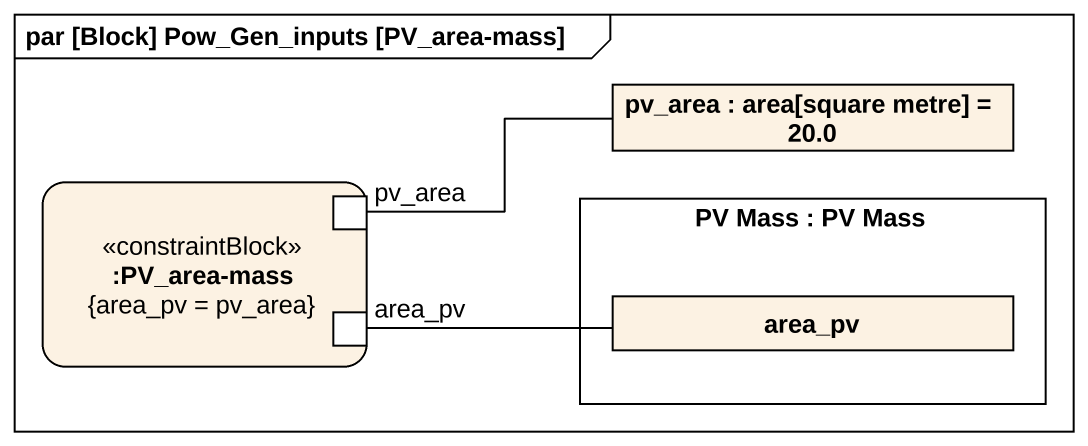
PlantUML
@startuml
mainframe par [Block] Pow_Gen_inputs [PV_area-mass]
rectangle "pv_area : area[square metre] = 20.0" as pv_area
rectangle ":PV_area-mass\n{area_pv = pv_area}" as PV_area_mass <<constraintBlock>> {
  port "pv_area" as pv_area_2
  port area_pv
}
rectangle "PV Mass : PV Mass" as PV_Mass {
  rectangle "area_pv" as area_pv_2
}
pv_area_2 -right- pv_area
area_pv -right- area_pv_2
@enduml
